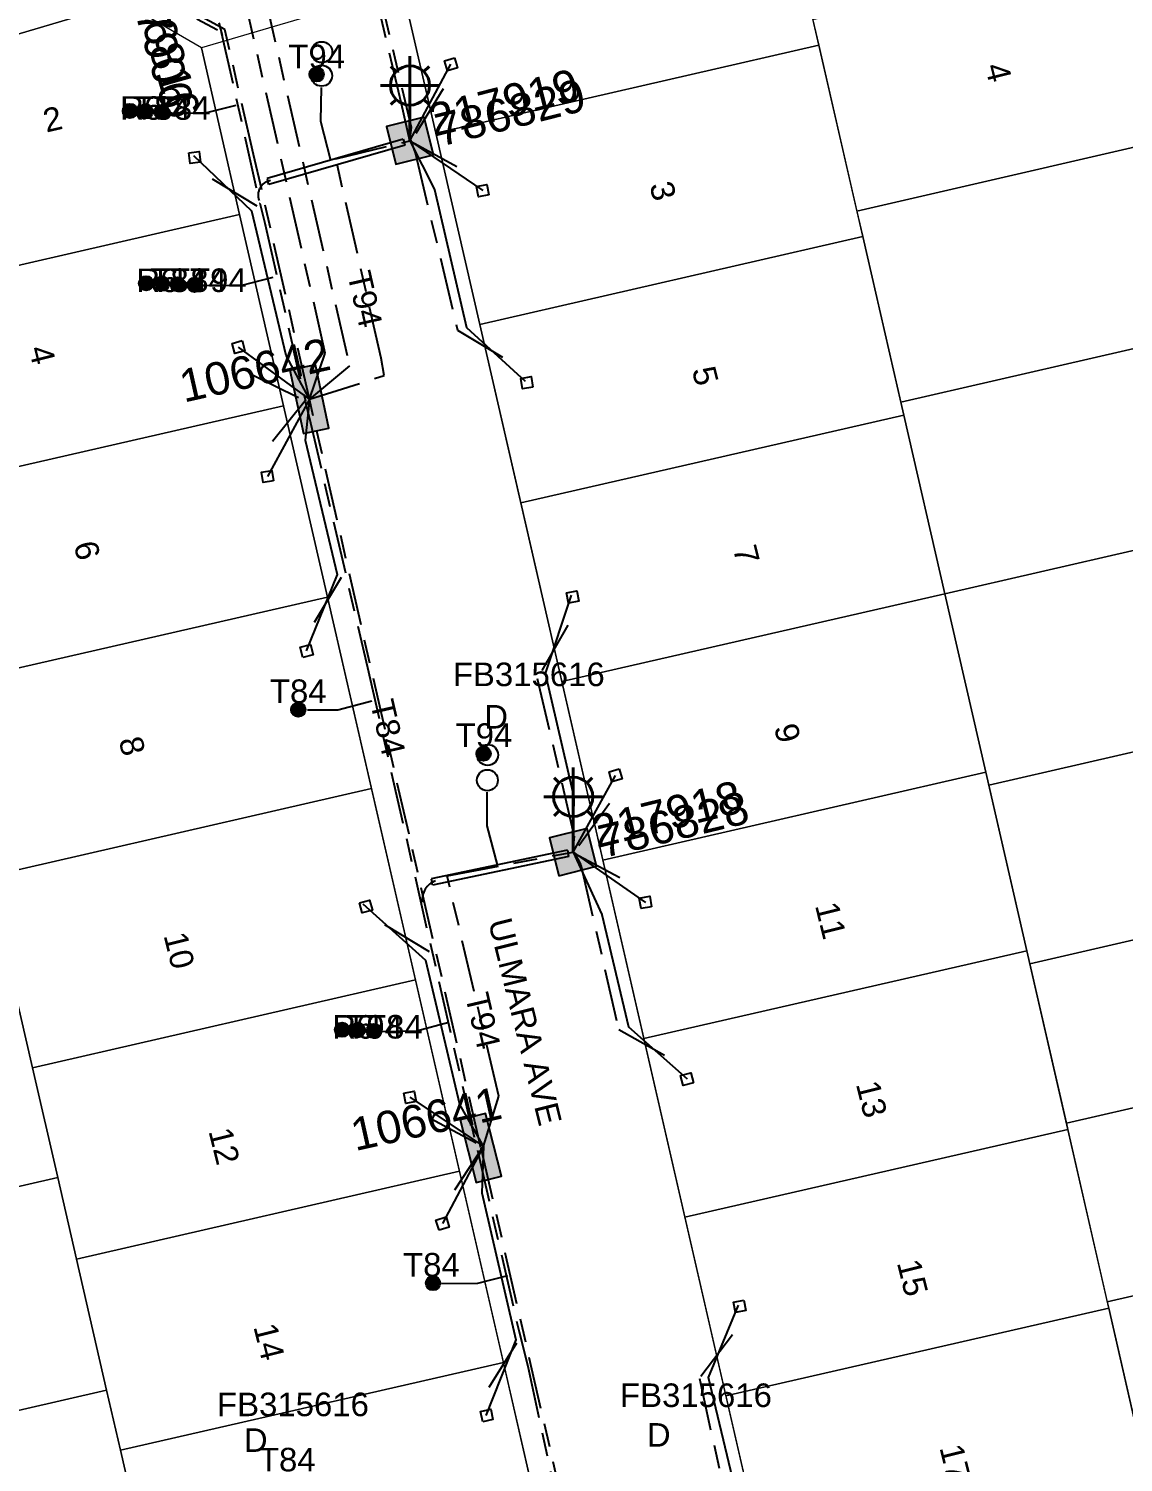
# Model space of a CAD drawing. Header units: metres. Extents: x 303957 to 307239, y 6268736 to 6272503.
# Drawn here: x 305741.4 to 305825, y 6269477.6 to 6269587.2 of the extents above; entities that cross this region are included whole.
import ezdxf
from ezdxf.enums import TextEntityAlignment as Align

# ---------------------------------------------------------------- set-up
doc = ezdxf.new("R2010")
doc.units = ezdxf.units.M
doc.linetypes.add('Cable Exist UG', pattern=[8.2, 4, -1.2, 1.8, -1.2])
doc.layers.get('0').update_dxf_attribs({"color": 6})
doc.layers.add('Cadastre Land Parcels_SP_EXT', color=9, linetype='Continuous', lineweight=5)
doc.layers.add('Cadastre Roads_SP_EXT', color=9, linetype='Continuous', lineweight=5)
for name, color, linetype in [('Duct_SP_EXT', 7, 'Continuous'), ('Equip_SP_SL_EXT', 7, 'Continuous'), ('Mains_LV_EXT', 7, 'Continuous'), ('Mains_LV_SL_EXT', 7, 'Continuous'), ('Services_SP_EXT', 7, 'Continuous'), ('SupportsUG_SP_LV_EXT', 7, 'Continuous'), ('SupportsUG_SP_LV_SL_EXT', 7, 'Continuous'), ('Trench_SP_EXT', 7, 'Continuous')]:
    doc.layers.add(name, color=color, linetype=linetype)
doc.styles.add('COLUMN_LABEL', font='arial.ttf')
doc.styles.add('iecARIAL', font='arial.ttf', dxfattribs={"height": 2})
doc.styles.add('POLE_LABEL', font='arial.ttf')
doc.styles.get("Standard").update_dxf_attribs({"font": 'arial.ttf'})

# ---------------------------------------------------------------- blocks, each defined once
blk = doc.blocks.new('COLUMN_EXT')
blk.add_hatch(color=256).paths.add_polyline_path([(-1.49, 1.48), (-1.49, -1.49), (1.48, -1.49), (1.48, 1.48)])
blk.add_lwpolyline([(-1.49, -1.49), (1.48, -1.49), (1.48, 1.48), (-1.49, 1.48)], close=True)
for tag, height, style, flags, p in [('ASSET_NUM', 2.5, 'COLUMN_LABEL', 8, (2, 2)), ('STRUCTURE_PLANT_NUMBER', 0.2, 'POLE_LABEL', 9, (1.81, 0.03)), ('STREET_CODE', 0.2, 'COLUMN_LABEL', 9, (1.81, -0.2))]:
    blk.add_attdef(tag, text='', height=height, dxfattribs=dict(style=style, flags=flags)).set_placement(p, align=Align.MIDDLE_LEFT)
at = {"flags": 9}
for tag, p in [('COLUMN_TYPE', (1.81, -0.4)), ('OWNED_BY', (1.81, -0.6)), ('STATE', (1.81, -0.8)), ('USAGE', (1.81, -1)), ('STREETNAME', (1.81, -1.6)), ('SUBURB', (1.81, -1.8)), ('LEGEND', (1.81, -1.2)), ('LOCATION', (1.81, -1.4)), ('NOTES', (1.81, -2))]:
    blk.add_attdef(tag, text='', height=0.2, dxfattribs=at).set_placement(p, align=Align.MIDDLE_LEFT)
at = {"flags": 1}
blk.add_attdef('Z', (1.81, -2.35), '', height=0.2, dxfattribs=at)
blk = doc.blocks.new('PILLAR_EXT')
blk.add_hatch(color=256).paths.add_polyline_path([(-2.475, 0.99), (-2.475, -0.99), (2.475, -0.99), (2.475, 0.99)])
blk.add_lwpolyline([(-2.475, -0.99), (2.475, -0.99), (2.475, 0.99), (-2.475, 0.99)], close=True)
at = {"style": 'iecARIAL', "flags": 8}
blk.add_attdef('ASSET_NUM', (1.5, 3.5), '', height=2.5, dxfattribs=at)
for tag, p, flags in [('OWNED_BY', (0, -0.2), 9), ('STATE', (0, -0.4), 9), ('SUPPORT_TYPE', (0, -0.6), 9), ('USAGE', (0, -0.8), 9), ('LEGEND', (0, -1), 9), ('LOCATION', (0, -1.2), 9), ('STREETNAME', (0, -1.8), 9), ('SUBURB', (0, -2), 1), ('NOTES', (0, -1.4), 9), ('PARENT', (0, -1.6), 9)]:
    blk.add_attdef(tag, p, '', height=0.2, dxfattribs=dict(flags=flags))
blk = doc.blocks.new('DUCT_EXT')
blk.add_circle((0, 0.8), 0.8)
at = {"flags": 1}
blk.add_attdef('Z', (0, 0), '', height=0.2, dxfattribs=at)
at = {"flags": 9}
for tag, p in [('DUCT_CODE', (0, 0)), ('XSECT_TYPE', (0, -0.2)), ('STATE', (0, -0.6)), ('FB_REFERENCE', (0, -0.4)), ('NOTES', (0, -0.8))]:
    blk.add_attdef(tag, text='', height=0.2, dxfattribs=at).set_placement(p, align=Align.MIDDLE_LEFT)
blk = doc.blocks.new('SL_LANTERN_EXT')
at = {"lineweight": 40}
for p, q in [((-1.46, 5.68), (-1.06, 5.28)), ((0, 1.97), (0, 6.47)), ((1.46, 5.68), (1.06, 5.28)), ((-2.25, 4.22), (2.25, 4.22)), ((-1.46, 2.76), (-1.06, 3.16)), ((0, 0), (0, 2.72)), ((1.46, 2.76), (1.06, 3.16))]:
    blk.add_line(p, q, dxfattribs=at)
blk.add_circle((0, 4.22), 1.5, dxfattribs=at)
at = {"style": 'iecARIAL', "flags": 8}
blk.add_attdef('ASSET_NUM', (1.5, 1.5), '', height=2.5, dxfattribs=at)
for tag, p, height, flags in [('CONSTRUCTED_VOLTAGE', (0.98, -0.65), 0.2, 9), ('CONTROL_TYPE', (0.98, -0.85), 0.2, 9), ('LANTERN_PURPOSE', (0.98, -1.05), 0.2, 9), ('LANTERN_TYPE', (0.98, -1.25), 0.2, 9), ('LNUMBER', (2.18, -3.25), 2.5, 8), ('OPERATING_VOLTAGE', (0.98, -1.65), 0.2, 9), ('ORIENTATION', (0.98, -1.85), 0.2, 9), ('OWNED_BY', (0.98, -2.05), 0.2, 9), ('STATE', (0.98, -2.25), 0.2, 9), ('NO_PHASES', (0.98, -1.45), 0.2, 9), ('USAGE', (0.98, -2.45), 0.2, 9), ('CEXIST', (0.98, -2.65), 0.2, 9), ('CNEW', (0.98, -2.85), 0.2, 9), ('CNUMBER', (0.98, -3.05), 0.2, 9), ('CREMOVE', (0.98, -3.25), 0.2, 9), ('CREPLACE', (0.98, -3.45), 0.2, 9), ('LKINGHEIGHT', (0.98, -3.65), 0.2, 9), ('LBRACKET', (0.98, -3.85), 0.2, 9), ('LBRACKETVOCAB', (0.98, -4.05), 0.2, 9), ('LCATEGORY', (0.98, -4.25), 0.2, 9), ('LCHARGE1', (0.98, -4.45), 0.2, 9), ('LCHARGE1PERCENT', (0.98, -4.65), 0.2, 9), ('LCHARGE2', (0.98, -4.85), 0.2, 9), ('LCHARGE2PERCENT', (0.98, -5.05), 0.2, 9), ('LCHARGE3', (0.98, -5.25), 0.2, 9), ('LCHARGE3PERCENT', (0.98, -5.45), 0.2, 9), ('LEXIST', (0.98, -5.65), 0.2, 9), ('LLAMP', (0.98, -5.85), 0.2, 9), ('LLAMPVOCAB', (0.98, -6.05), 0.2, 9), ('LMAST', (0.98, -6.25), 0.2, 9), ('LMASTVOCAB', (0.98, -6.45), 0.2, 9), ('LNEW', (0.98, -6.65), 0.2, 9), ('LANTNUMBER', (0.98, -6.85), 0.2, 9), ('LOUTREACH', (0.98, -7.25), 0.2, 9), ('LOUTREACHVOCAB', (0.98, -7.45), 0.2, 9), ('LRATECODE', (0.98, -7.65), 0.2, 9), ('LREMOVE', (0.98, -7.85), 0.2, 9), ('LREPLACE', (0.98, -8.05), 0.2, 9), ('LTYPE', (0.98, -8.25), 0.2, 9), ('LTYPEVOCAB', (0.98, -8.45), 0.2, 9), ('LEGEND', (0.98, -8.65), 0.2, 9), ('LOCATION', (0.98, -8.85), 0.2, 9), ('STREETNAME', (0.98, -9.25), 0.2, 9), ('SUBURB', (0.98, -9.45), 0.2, 1), ('NOTES', (0.98, -9.05), 0.2, 9)]:
    blk.add_attdef(tag, p, '', height=height, dxfattribs=dict(flags=flags))
blk = doc.blocks.new('CCP_EXT')
at = {"flags": 9}
for tag, p in [('STATE', (0, -1.8)), ('LEGEND', (0, -1.4)), ('LIFE_SUPPORT', (0, -1.6)), ('NOTES', (0, -2))]:
    blk.add_attdef(tag, text='', height=0.2, dxfattribs=at).set_placement(p, align=Align.MIDDLE_LEFT)
blk.add_wipeout([(0, 0.57), (0.57, 0), (0, -0.57), (-0.57, 0)])
blk.add_lwpolyline([(-0.57, 0), (0, 0.57), (0.57, 0), (0, -0.57), (-0.57, 0)])
at = {"flags": 1}
blk.add_attdef('Z', (0, 0), '', height=0.2, dxfattribs=at)
at = {"flags": 9}
for tag, p in [('CCP_TYPE', (0, 0)), ('CONSTRUCTED_VOLTAGE', (0, -0.2)), ('OPERATING_VOLTAGE', (0, -0.6)), ('ORIENTATION', (0, -0.8)), ('OWNED_BY', (0, -1)), ('NO_PHASES', (0, -0.4)), ('USAGE', (0, -1.2))]:
    blk.add_attdef(tag, text='', height=0.2, dxfattribs=at).set_placement(p, align=Align.MIDDLE_LEFT)
blk = doc.blocks.new('CABLE_LARGE_EXT')
h = blk.add_hatch(color=256)
edge = h.paths.add_edge_path()
edge.add_arc((0, 0.55), 0.55, 0, 360)
blk.add_circle((0, 0.55), 0.55)
at = {"flags": 1}
blk.add_attdef('Z', (0, 0), '', height=0.2, dxfattribs=at)
at = {"flags": 9}
for tag, p in [('COND_CODE', (0, 0)), ('STATE', (0, -0.4)), ('XSECT_SIZE', (0, -0.6)), ('FB_REFERENCE', (0, -0.2)), ('NOTES', (0, -0.8))]:
    blk.add_attdef(tag, text='', height=0.2, dxfattribs=at).set_placement(p, align=Align.MIDDLE_LEFT)

msp = doc.modelspace()

# ---------------------------------------------------------------- linework, layer by layer
at = {"layer": 'Cadastre Land Parcels_SP_EXT', "linetype": 'Continuous'}
for points in [[(305801.71, 6269585.92), (305797.64, 6269603.65), (305773.61, 6269596.54), (305769.93, 6269590.25), (305772.47, 6269579.21), (305801.71, 6269585.92)], [(305833.85, 6269579.99), (305830.49, 6269594.61), (305801.27, 6269587.85), (305801.71, 6269585.92), (305804.62, 6269573.23), (305833.85, 6269579.99)], [(305757.48, 6269572.98), (305754.56, 6269585.71), (305748.64, 6269589.16), (305724.61, 6269582.06), (305728.24, 6269566.27), (305757.48, 6269572.98)], [(305805.07, 6269571.3), (305801.71, 6269585.92), (305772.47, 6269579.21), (305775.82, 6269564.58), (305805.07, 6269571.3)], [(305837.21, 6269565.36), (305833.85, 6269579.99), (305804.62, 6269573.23), (305805.07, 6269571.3), (305807.97, 6269558.63), (305837.21, 6269565.36)], [(305760.84, 6269558.36), (305757.48, 6269572.98), (305728.24, 6269566.27), (305728.67, 6269564.38), (305731.59, 6269551.65), (305760.84, 6269558.36)], [(305808.2, 6269557.65), (305805.07, 6269571.3), (305775.82, 6269564.58), (305778.96, 6269550.94), (305808.2, 6269557.65)], [(305840.57, 6269550.73), (305837.21, 6269565.36), (305807.97, 6269558.63), (305808.2, 6269557.65), (305811.33, 6269544), (305840.57, 6269550.73)], [(305764.19, 6269543.74), (305760.84, 6269558.36), (305731.59, 6269551.65), (305732.4, 6269548.13), (305734.95, 6269537.03), (305764.19, 6269543.74)], [(305811.33, 6269544), (305808.2, 6269557.65), (305778.96, 6269550.94), (305782.09, 6269537.29), (305811.33, 6269544)], [(305843.92, 6269536.11), (305840.57, 6269550.73), (305811.33, 6269544), (305814.46, 6269530.36), (305814.69, 6269529.36), (305843.92, 6269536.11)], [(305767.55, 6269529.12), (305764.19, 6269543.74), (305734.95, 6269537.03), (305736.13, 6269531.88), (305738.31, 6269522.4), (305767.55, 6269529.12)], [(305814.46, 6269530.36), (305811.33, 6269544), (305782.09, 6269537.29), (305785.22, 6269523.64), (305814.46, 6269530.36)], [(305847.06, 6269522.46), (305843.92, 6269536.11), (305814.69, 6269529.36), (305817.59, 6269516.71), (305817.82, 6269515.72), (305847.06, 6269522.46)], [(305817.59, 6269516.71), (305814.46, 6269530.36), (305785.22, 6269523.64), (305788.35, 6269510), (305817.59, 6269516.71)], [(305770.9, 6269514.49), (305767.55, 6269529.12), (305738.31, 6269522.4), (305739.86, 6269515.63), (305741.66, 6269507.78), (305770.9, 6269514.49)], [(305849.85, 6269510.27), (305847.06, 6269522.46), (305817.82, 6269515.72), (305820.62, 6269503.53), (305849.85, 6269510.27)], [(305820.73, 6269503.06), (305817.59, 6269516.71), (305788.35, 6269510), (305791.49, 6269496.35), (305820.73, 6269503.06)], [(305743.59, 6269499.38), (305741.66, 6269507.78), (305739.86, 6269515.63), (305710.62, 6269508.92), (305714.35, 6269492.67), (305743.59, 6269499.38)], [(305774.26, 6269499.87), (305770.9, 6269514.49), (305741.66, 6269507.78), (305743.59, 6269499.38), (305745.02, 6269493.16), (305774.26, 6269499.87)], [(305852.99, 6269496.62), (305849.85, 6269510.27), (305820.62, 6269503.53), (305820.73, 6269503.06), (305823.75, 6269489.89), (305852.99, 6269496.62)], [(305823.86, 6269489.41), (305820.73, 6269503.06), (305791.49, 6269496.35), (305794.62, 6269482.7), (305823.86, 6269489.41)], [(305777.62, 6269485.25), (305774.26, 6269499.87), (305745.02, 6269493.16), (305747.32, 6269483.13), (305748.38, 6269478.54), (305777.62, 6269485.25)], [(305747.32, 6269483.13), (305745.02, 6269493.16), (305743.59, 6269499.38), (305714.35, 6269492.67), (305718.08, 6269476.42), (305747.32, 6269483.13)], [(305855.79, 6269484.43), (305852.99, 6269496.62), (305823.75, 6269489.89), (305823.86, 6269489.41), (305826.55, 6269477.7), (305855.79, 6269484.43)], [(305827.21, 6269474.79), (305823.86, 6269489.41), (305794.62, 6269482.7), (305797.97, 6269468.08), (305827.21, 6269474.79)], [(305780.97, 6269470.63), (305777.62, 6269485.25), (305748.38, 6269478.54), (305751.05, 6269466.88), (305751.73, 6269463.92), (305780.97, 6269470.63)], [(305751.05, 6269466.88), (305748.38, 6269478.54), (305747.32, 6269483.13), (305718.08, 6269476.42), (305721.81, 6269460.17), (305751.05, 6269466.88)]]:
    msp.add_lwpolyline(points, close=True, dxfattribs=at)
at = {"layer": 'Cadastre Roads_SP_EXT', "linetype": 'Continuous'}
msp.add_lwpolyline([(305724.61, 6269582.06), (305748.64, 6269589.16), (305745.53, 6269604.95), (305738.34, 6269602.83), (305723.93, 6269598.57), (305709.52, 6269594.31), (305698.94, 6269591.18), (305700.58, 6269574.96), (305724.61, 6269582.06)], close=True, dxfattribs=at)
at = {"layer": 'Duct_SP_EXT'}
for p, q in [((305769.97, 6269578.75), (305759.57, 6269575.74)), ((305770.11, 6269578.28), (305759.71, 6269575.28)), ((305769.97, 6269578.75), (305770.04, 6269578.51)), ((305770.11, 6269578.28), (305770.04, 6269578.51)), ((305759.57, 6269575.74), (305759.64, 6269575.51)), ((305759.71, 6269575.28), (305759.64, 6269575.51)), ((305782.52, 6269524.4), (305772.11, 6269522.21)), ((305782.52, 6269524.4), (305782.57, 6269524.17)), ((305782.62, 6269523.93), (305782.57, 6269524.17)), ((305782.62, 6269523.93), (305772.21, 6269521.74)), ((305772.11, 6269522.21), (305772.16, 6269521.98)), ((305772.21, 6269521.74), (305772.16, 6269521.98))]:
    msp.add_line(p, q, dxfattribs=at)
for points in [[(305763.7, 6269582.68), (305763.66, 6269580.12), (305764.43, 6269577.13)], [(305752.07, 6269580.75), (305754.76, 6269580.73), (305757.22, 6269581.35)], [(305754.85, 6269567.59), (305757.56, 6269567.57), (305760.03, 6269568.2)], [(305762.67, 6269535.13), (305764.99, 6269535.13), (305767.57, 6269535.81)], [(305776.37, 6269528.84), (305776.36, 6269526.27), (305777.15, 6269523.28)], [(305768.28, 6269510.55), (305770.99, 6269510.6), (305773.45, 6269511.25)], [(305772.9, 6269491.3), (305775.68, 6269491.31), (305777.97, 6269491.9)]]:
    msp.add_lwpolyline(points, dxfattribs=at)
at = {"layer": 'Mains_LV_EXT', "linetype": 'Cable Exist UG'}
for points in [[(305762.81, 6269558.88), (305768.51, 6269560.67), (305768.29, 6269562), (305768.29, 6269562), (305764.82, 6269577.25), (305770.49, 6269578.62)], [(305776.1, 6269501.79), (305777.28, 6269505.61), (305777.28, 6269505.61), (305773.32, 6269522.45), (305782.95, 6269524.26)]]:
    msp.add_lwpolyline(points, dxfattribs=at)
at = {"layer": 'Trench_SP_EXT', "linetype": 'Cable Exist UG'}
for points in [[(305755.88, 6269587.64), (305756.14, 6269586.66)], [(305773.02, 6269582.58), (305770.57, 6269578.57), (305774.48, 6269576.43)], [(305755.37, 6269575.71), (305759.11, 6269573.47)], [(305758.4, 6269560.76), (305762.49, 6269558.74), (305759.49, 6269555.02)], [(305763.19, 6269541.84), (305765.57, 6269545.77)], [(305782.55, 6269541.6), (305780.2, 6269537.53), (305780.2, 6269537.53), (305783.03, 6269525.48), (305782.91, 6269524.25)], [(305785.73, 6269527.98), (305782.99, 6269524.19), (305787.12, 6269522.01)], [(305768.54, 6269518.73), (305772.39, 6269516.41)], [(305772.02, 6269503.93), (305776.08, 6269501.76), (305773.47, 6269497.79)], [(305776.54, 6269483.37), (305778.92, 6269487.18)], [(305795.13, 6269487.36), (305792.59, 6269484.02), (305792.59, 6269484.02), (305795.85, 6269469.24)]]:
    msp.add_lwpolyline(points, dxfattribs=at)
for points in [[(305759.83, 6269575.57, 0.473192), (305758.96, 6269574.05)], [(305772.43, 6269522.05, 0.356019), (305771.44, 6269520.44)]]:
    msp.add_lwpolyline(points, format="xyb", dxfattribs=at)

# ---------------------------------------------------------------- block references
at = {"layer": 'Duct_SP_EXT'}
for name, p in [('DUCT_EXT', (305763.75, 6269584.59)), ('CABLE_LARGE_EXT', (305763.36, 6269583.14)), ('DUCT_EXT', (305763.74, 6269582.79)), ('CABLE_LARGE_EXT', (305749.1, 6269580.35)), ('CABLE_LARGE_EXT', (305750.3, 6269580.31)), ('CABLE_LARGE_EXT', (305751.51, 6269580.26)), ('CABLE_LARGE_EXT', (305750.34, 6269567.18)), ('CABLE_LARGE_EXT', (305751.55, 6269567.14)), ('CABLE_LARGE_EXT', (305752.75, 6269567.1)), ('CABLE_LARGE_EXT', (305754.04, 6269567.06)), ('CABLE_LARGE_EXT', (305761.96, 6269534.59)), ('CABLE_LARGE_EXT', (305776.11, 6269531.23)), ('DUCT_EXT', (305776.42, 6269530.88)), ('DUCT_EXT', (305776.4, 6269528.95)), ('CABLE_LARGE_EXT', (305765.3, 6269510.13)), ('CABLE_LARGE_EXT', (305766.51, 6269510.1)), ('CABLE_LARGE_EXT', (305767.72, 6269510.04)), ('CABLE_LARGE_EXT', (305772.25, 6269490.77))]:
    msp.add_blockref(name, p, dxfattribs=at)
at = {"layer": 'Equip_SP_SL_EXT'}
ref = msp.add_blockref('SL_LANTERN_EXT', (305748.13, 6269590.92), dxfattribs=at)
ref.add_attrib('ASSET_NUM', '217906', dxfattribs={"layer": '0', "height": 2.5, "rotation": 285.9271, "style": 'iecARIAL'}).set_placement((305749.63, 6269592.42), align=Align.MIDDLE_LEFT)
ref = msp.add_blockref('SL_LANTERN_EXT', (305770.49, 6269578.62), dxfattribs=at)
ref.add_attrib('ASSET_NUM', '217919', dxfattribs={"layer": '0', "height": 2.5, "rotation": 14.1492, "style": 'iecARIAL'}).set_placement((305771.99, 6269580.12), align=Align.MIDDLE_LEFT)
ref = msp.add_blockref('SL_LANTERN_EXT', (305782.95, 6269524.26), dxfattribs=at)
ref.add_attrib('ASSET_NUM', '217918', dxfattribs={"layer": '0', "height": 2.5, "rotation": 13.9526, "style": 'iecARIAL'}).set_placement((305784.45, 6269525.76), align=Align.MIDDLE_LEFT)
at = {"layer": 'SupportsUG_SP_LV_EXT'}
ref = msp.add_blockref('PILLAR_EXT', (305762.81, 6269558.88), dxfattribs=dict(at, rotation=282.0299772056544))
ref.add_attrib('ASSET_NUM', '106642', dxfattribs={"layer": '0', "height": 2.5, "rotation": 12.6904, "style": 'iecARIAL'}).set_placement((305764.31, 6269562.38), align=Align.MIDDLE_RIGHT)
ref = msp.add_blockref('PILLAR_EXT', (305775.9, 6269501.65), dxfattribs=dict(at, rotation=284.3255663534813))
ref.add_attrib('ASSET_NUM', '106641', dxfattribs={"layer": '0', "height": 2.5, "rotation": 12.5444, "style": 'iecARIAL'}).set_placement((305777.4, 6269505.15), align=Align.MIDDLE_RIGHT)
at = {"layer": 'SupportsUG_SP_LV_SL_EXT'}
ref = msp.add_blockref('COLUMN_EXT', (305748.13, 6269590.92), dxfattribs=dict(at, rotation=15.91922202713392))
ref.add_attrib('ASSET_NUM', '786816', dxfattribs={"layer": '0', "height": 2.5, "rotation": 285.9271, "style": 'COLUMN_LABEL'}).set_placement((305750.13, 6269591.67), align=Align.MIDDLE_LEFT)
ref = msp.add_blockref('COLUMN_EXT', (305770.49, 6269578.62), dxfattribs=dict(at, rotation=194.1297247132786))
ref.add_attrib('ASSET_NUM', '786829', dxfattribs={"layer": '0', "height": 2.5, "rotation": 14.0629, "style": 'COLUMN_LABEL'}).set_placement((305772.49, 6269579.37), align=Align.MIDDLE_LEFT)
ref = msp.add_blockref('COLUMN_EXT', (305782.95, 6269524.26), dxfattribs=dict(at, rotation=13.99627319937434))
ref.add_attrib('ASSET_NUM', '786828', dxfattribs={"layer": '0', "height": 2.5, "rotation": 13.5938, "style": 'COLUMN_LABEL'}).set_placement((305784.95, 6269525.01), align=Align.MIDDLE_LEFT)

# ---------------------------------------------------------------- texts
at = {"layer": 'Cadastre Land Parcels_SP_EXT', "linetype": 'Continuous'}
for s, rotation, p in [('4', 283.9924, (305814.39, 6269584.32)), ('2', 12.881, (305742.71, 6269579.24)), ('3', 283.9851, (305788.77, 6269575.25)), ('4', 283.9906, (305741.36, 6269562.73)), ('5', 283.9913, (305792.01, 6269561.12)), ('6', 283.9888, (305744.79, 6269547.78)), ('7', 283.9913, (305795.14, 6269547.47)), ('9', 283.9873, (305798.28, 6269533.82)), ('8', 283.9933, (305748.23, 6269532.83)), ('11', 283.9903, (305801.41, 6269520.18)), ('10', 283.9906, (305751.66, 6269517.89)), ('13', 283.9913, (305804.54, 6269506.53)), ('12', 283.9933, (305755.09, 6269502.94)), ('15', 283.9913, (305807.67, 6269492.88)), ('14', 283.9942, (305758.52, 6269487.99)), ('17', 283.9924, (305810.92, 6269478.75))]:
    msp.add_text(s, height=1.8, rotation=rotation, dxfattribs=at).set_placement(p)
at = {"layer": 'Cadastre Roads_SP_EXT'}
msp.add_text('ULMARA AVE', height=1.8, rotation=283.9906, dxfattribs=at).set_placement((305776.45, 6269518.95))
at = {"layer": 'Duct_SP_EXT'}
for s, p in [('T94', (305761.2, 6269584.16)), ('R6', (305748.35, 6269580.22)), ('T84', (305749.42, 6269580.22)), ('T84', (305750.92, 6269580.22)), ('R6', (305749.59, 6269567.05)), ('T84', (305750.66, 6269567.06)), ('T84', (305752.17, 6269567.06)), ('T94', (305753.69, 6269567.06)), ('FB315616', (305773.76, 6269536.94)), ('T84', (305759.79, 6269535.65)), ('D', (305776.16, 6269533.7)), ('T94', (305773.97, 6269532.3)), ('R6', (305764.55, 6269510)), ('T94', (305765.62, 6269510)), ('T84', (305767.13, 6269510.01)), ('T84', (305769.96, 6269491.82)), ('FB315616', (305786.53, 6269481.85)), ('FB315616', (305755.75, 6269481.15)), ('D', (305757.8, 6269478.42)), ('D', (305788.58, 6269478.82)), ('T84', (305758.95, 6269476.93))]:
    msp.add_text(s, height=1.8, dxfattribs=at).set_placement(p)
at = {"layer": 'Mains_LV_EXT'}
for s, rotation, p in [('T94', 282.8218, (305765.69, 6269568.43)), ('T84', 282.9783, (305767.44, 6269535.68)), ('T94', 283.1638, (305774.69, 6269513.27))]:
    msp.add_text(s, height=1.8, rotation=rotation, dxfattribs=at).set_placement(p)

# ---------------------------------------------------------------- next in the draw order: block references
at = {"layer": 'Services_SP_EXT'}
for p, rotation in [((305773.62, 6269584.46), 242.129724514625), ((305754.05, 6269577.34), 322.4658704290689), ((305776.05, 6269574.81), 146.1297247573338), ((305757.39, 6269562.85), 240.0299771181087), ((305779.42, 6269560.13), 144.6525604519209), ((305759.6, 6269552.97), 144.0299772390971), ((305782.91, 6269543.76), 326.5888038528509), ((305762.6, 6269539.63), 59.54754311032235), ((305786.19, 6269530.12), 241.1261170225243), ((305767.12, 6269520.1), 330.4028438999981), ((305788.47, 6269520.41), 145.1261166096416), ((305791.65, 6269506.9), 149.7286294408561), ((305770.5, 6269505.52), 326.3523810765172), ((305772.98, 6269495.87), 62.35238061307675), ((305795.67, 6269489.54), 235.4539682900649), ((305776.35, 6269481.2), 57.36893259602304)]:
    msp.add_blockref('CCP_EXT', p, dxfattribs=dict(at, rotation=rotation))

# ---------------------------------------------------------------- next in the draw order: linework, layer by layer
at = {"layer": 'Cadastre Roads_SP_EXT', "linetype": 'Continuous'}
msp.add_lwpolyline([(305815.15, 6269393.26), (305775.82, 6269564.58), (305772.47, 6269579.21), (305769.93, 6269590.25), (305754.56, 6269585.71), (305757.48, 6269572.98), (305760.84, 6269558.36), (305764.19, 6269543.74), (305794.4, 6269412.14), (305799.64, 6269389.31), (305815.15, 6269393.26)], close=True, dxfattribs=at)
at = {"layer": 'Mains_LV_EXT', "linetype": 'Cable Exist UG'}
for points in [[(305767.6, 6269609.43), (305753.55, 6269605.13), (305757.46, 6269591.39), (305757.46, 6269591.39), (305759.3, 6269590.08), (305765.87, 6269561.43), (305762.81, 6269558.88)], [(305762.81, 6269558.88), (305764.02, 6269562.39), (305764.02, 6269562.39), (305757.98, 6269588.99), (305756.29, 6269590.38), (305752.14, 6269604.65), (305752.14, 6269604.65), (305724.58, 6269596.63)], [(305775.9, 6269501.65), (305762.81, 6269558.88)], [(305775.9, 6269501.65), (305782.07, 6269474.79), (305779.39, 6269474.14), (305779.39, 6269474.14), (305754.46, 6269467.41), (305744.27, 6269466.79), (305726.2, 6269462.3), (305724.71, 6269461.04)]]:
    msp.add_lwpolyline(points, dxfattribs=at)
at = {"layer": 'Mains_LV_SL_EXT', "linetype": 'Cable Exist UG'}
for points in [[(305770.49, 6269578.62), (305769.83, 6269581.43), (305769.83, 6269581.43), (305767.67, 6269590.68), (305772.38, 6269598.3), (305795.68, 6269605.19), (305797.16, 6269605.76)], [(305762.81, 6269558.88), (305758.55, 6269577.57), (305758.55, 6269577.57), (305756.34, 6269587.13), (305751.02, 6269590.02), (305748.13, 6269590.92)]]:
    msp.add_lwpolyline(points, dxfattribs=at)
at = {"layer": 'Services_SP_EXT'}
for points in [[(305770.49, 6269578.62), (305773.62, 6269584.46)], [(305770.49, 6269578.62), (305776.05, 6269574.81)], [(305770.49, 6269578.62), (305772.35, 6269574.9), (305772.35, 6269574.9), (305774.8, 6269564.36), (305779.28, 6269560.24)], [(305762.81, 6269558.88), (305761.04, 6269562.22), (305758.41, 6269573.23), (305753.97, 6269577.46)], [(305762.81, 6269558.88), (305757.39, 6269562.85)], [(305762.81, 6269558.88), (305759.6, 6269552.97)], [(305762.81, 6269558.88), (305762.48, 6269555.75), (305764.94, 6269545.48), (305762.57, 6269539.65)], [(305782.95, 6269524.26), (305783.02, 6269528.45), (305783.02, 6269528.45), (305780.83, 6269537.9), (305782.83, 6269543.9)], [(305782.95, 6269524.26), (305786.19, 6269530.12)], [(305782.95, 6269524.26), (305788.47, 6269520.41)], [(305782.95, 6269524.26), (305785.13, 6269519.5), (305785.13, 6269519.5), (305787.18, 6269510.9), (305791.67, 6269506.93)], [(305776.1, 6269501.79), (305774.3, 6269504.97), (305771.71, 6269515.97), (305766.91, 6269520.29)], [(305776.1, 6269501.79), (305770.5, 6269505.52)], [(305776.1, 6269501.79), (305772.98, 6269495.87)], [(305776.1, 6269501.79), (305775.98, 6269498.23), (305778.58, 6269486.98), (305776.29, 6269481.21)], [(305795.64, 6269469.07), (305796, 6269472.83), (305796, 6269472.83), (305793.28, 6269484.11), (305795.59, 6269489.64)]]:
    msp.add_lwpolyline(points, dxfattribs=at)
at = {"layer": 'Trench_SP_EXT', "linetype": 'Cable Exist UG'}
for points in [[(305797.16, 6269605.76), (305795.85, 6269604.92), (305795.85, 6269604.92), (305772.57, 6269598.05), (305767.98, 6269590.64), (305770.59, 6269579.66), (305770.46, 6269578.62)], [(305748.13, 6269590.92), (305749.63, 6269590.42), (305749.63, 6269590.42), (305756.08, 6269586.93), (305759.01, 6269573.84), (305759.4, 6269572.31), (305759.4, 6269572.31), (305762.5, 6269558.72)], [(305770.53, 6269578.7), (305770.91, 6269577.62), (305770.91, 6269577.62), (305774.13, 6269564.15), (305777.88, 6269561.9)], [(305762.49, 6269558.69), (305762.79, 6269557.49), (305762.79, 6269557.49), (305767.24, 6269538.36), (305775.57, 6269501.73)], [(305783.05, 6269524.2), (305783.54, 6269523.29), (305783.54, 6269523.29), (305786.43, 6269510.7), (305790.3, 6269508.54)]]:
    msp.add_lwpolyline(points, dxfattribs=at)
msp.add_lwpolyline([(305775.64, 6269501.47), (305778.82, 6269487.59), (305778.82, 6269487.59), (305779.5, 6269484.96), (305779.5, 6269484.96), (305781.94, 6269473.6), (305781.94, 6269473.6, -0.424714), (305781.41, 6269472.69), (305781.41, 6269472.69), (305780.56, 6269472.44)], format="xyb", dxfattribs=at)

doc.saveas('drawing.dxf')
